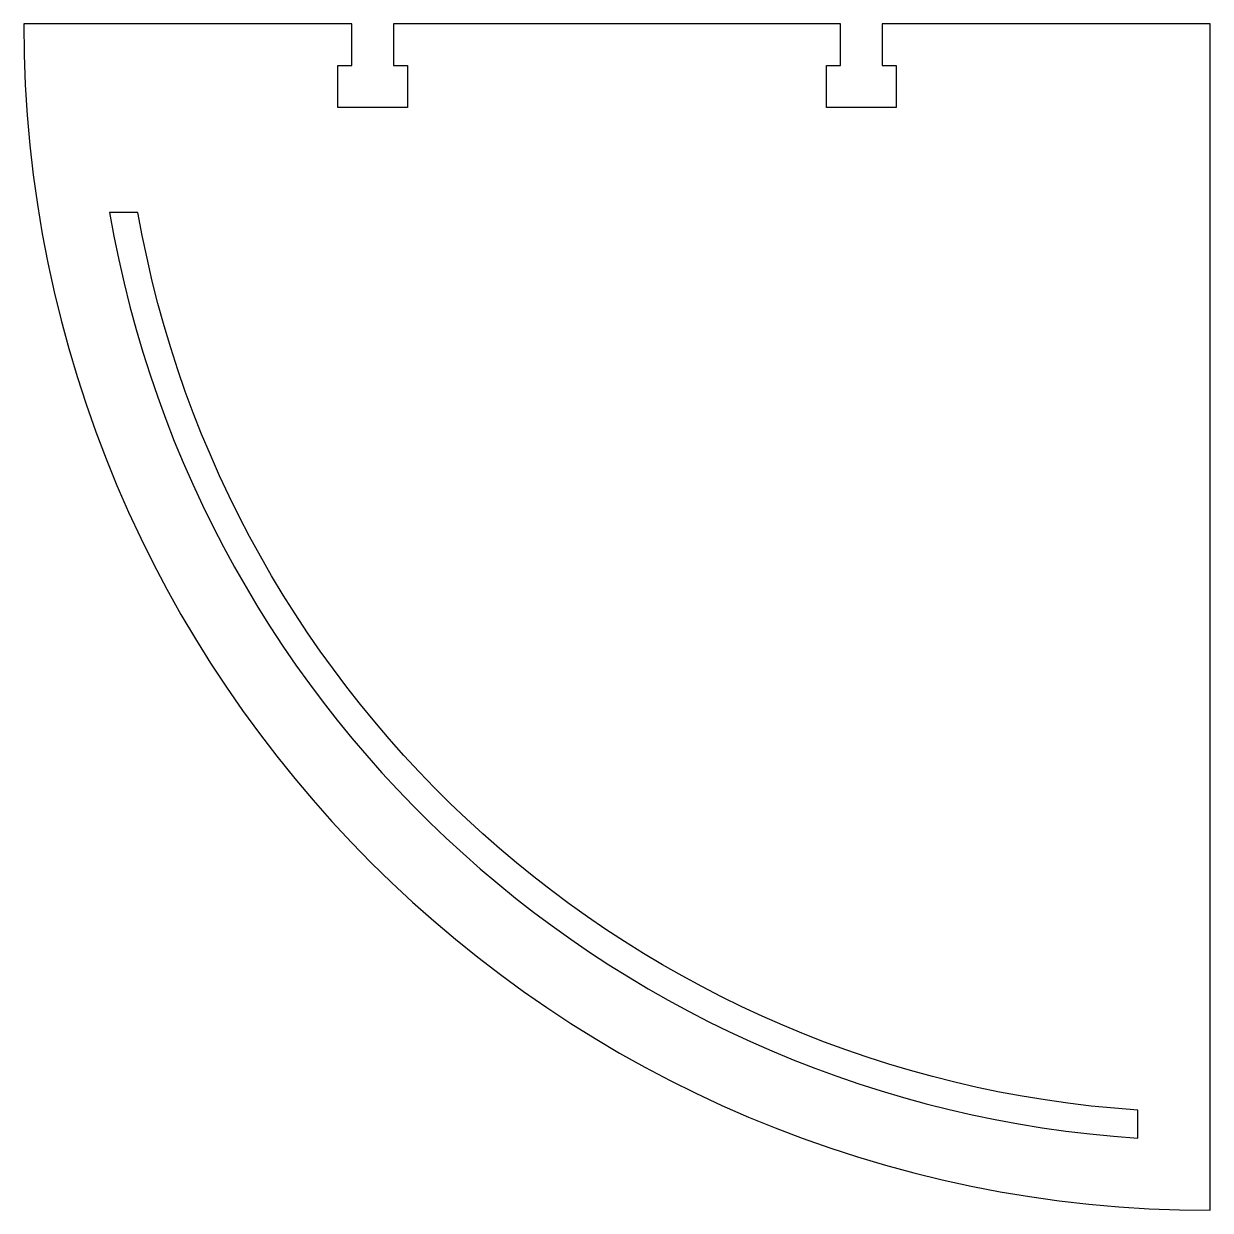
# Model space of a CAD drawing. Header units: millimetres. Extents: x 215 to 300, y -85 to 0.
import ezdxf

# ---------------------------------------------------------------- set-up
doc = ezdxf.new("R2010")
doc.units = ezdxf.units.MM
doc.layers.get('0').update_dxf_attribs({"linetype": 'CONTINUOUS'})

msp = doc.modelspace()

# ---------------------------------------------------------------- linework, layer by layer
for p, q in [((238.5, 0), (215, 0)), ((238.5, -3), (238.5, 0)), ((273.5, 0), (241.5, 0)), ((241.5, 0), (241.5, -3)), ((273.5, -3), (273.5, 0)), ((300, 0), (276.5, 0)), ((276.5, 0), (276.5, -3)), ((300, -85), (300, 0)), ((237.5, -6), (237.5, -3)), ((237.5, -3), (238.5, -3)), ((241.5, -3), (242.5, -3)), ((242.5, -3), (242.5, -6)), ((272.5, -6), (272.5, -3)), ((272.5, -3), (273.5, -3)), ((276.5, -3), (277.5, -3)), ((277.5, -3), (277.5, -6)), ((242.5, -6), (237.5, -6)), ((277.5, -6), (272.5, -6))]:
    msp.add_line(p, q)
msp.add_lwpolyline([(223.18, -13.516), (221.15, -13.516, 0.347011), (294.804, -79.831), (294.804, -77.827, -0.345313)], format="xyb", close=True)
msp.add_arc((300, 0), 85, 180, 270)

doc.saveas('drawing.dxf')
